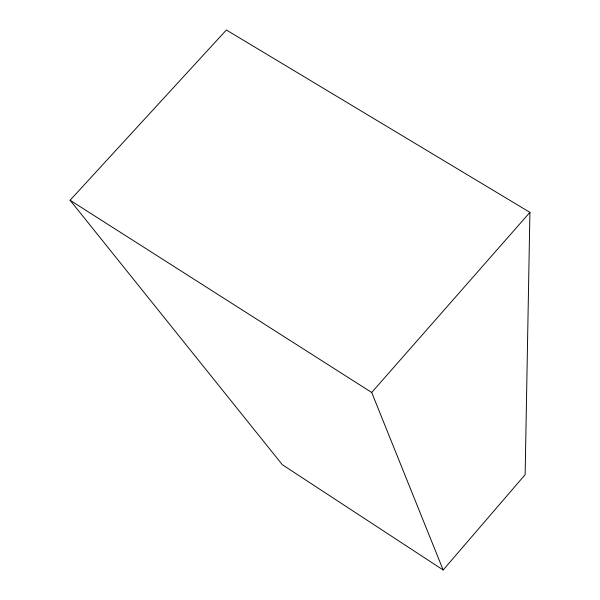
<?xml version="1.0" encoding="UTF-8"?>
<svg xmlns="http://www.w3.org/2000/svg" width="600" height="600" viewBox="0 0 600 600"><rect width="100%" height="100%" fill="white"/><g stroke="black" fill="none" stroke-linecap="round" stroke-linejoin="round"><path stroke-width="0.9" d="M529.912 212.362L525.143 474.66L443.16 570L282.353 464.73L70.088 200.257L226.365 30L529.912 212.362L371.7 392.475L443.16 570M70.088 200.257L371.7 392.475"/></g></svg>
